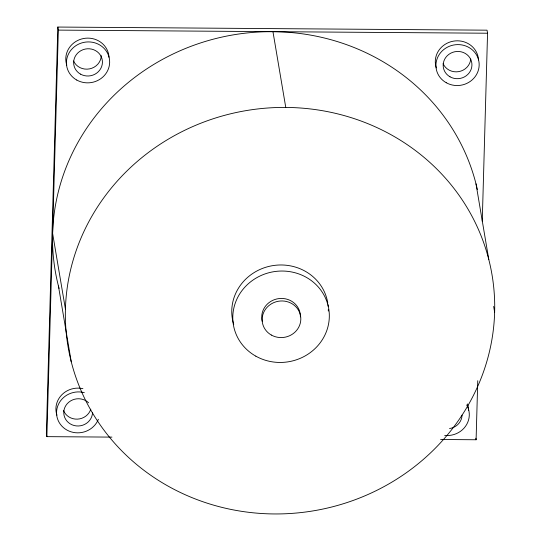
<?xml version="1.0" encoding="UTF-8"?>
<svg xmlns="http://www.w3.org/2000/svg" width="541" height="541" viewBox="0 0 541 541"><rect width="100%" height="100%" fill="white"/><g stroke="black" fill="none" stroke-linecap="round" stroke-linejoin="round"><path stroke-width="0.81" d="M482.254 221.31L487.556 33.224L487.042 30.174L57.826 27.05L46.364 433.584L46.878 436.641L111.94 437.114M46.878 436.641L58.347 30.107L57.826 27.05M440.604 439.502L476.094 439.759L477.757 380.722M58.347 30.107L487.556 33.224M475.999 183.832L488.807 259.579M493.656 306.416L494.636 312.245A215.014 202.929 -9.6 0 1 167.764 485.94A215.014 202.929 -9.6 0 1 177.691 133.87A215.014 202.929 -9.6 0 1 494.636 312.245M475.837 438.23L476.094 439.759M272.955 31.669L285.763 107.416M52.612 233.374L65.427 309.121M58.442 286.033L71.25 361.787M328.002 304.664A48.345 45.633 -9.6 0 1 328.157 306.26M328.306 309.452A48.345 45.633 -9.6 0 1 328.286 311.034M233.732 324.458A48.345 45.633 -9.6 0 1 269.607 266.246A48.345 45.633 -9.6 0 1 327.778 303.082M59.07 288.461A215.014 202.929 -9.6 0 1 218.936 37.775A215.014 202.929 -9.6 0 1 477.351 189.533M66.807 65.204A21.654 20.436 -9.6 0 1 83.557 38.519A21.654 20.436 -9.6 0 1 108.998 57.231M436.317 67.896A21.654 20.436 -9.6 0 1 453.067 41.211A21.654 20.436 -9.6 0 1 478.508 59.916M262.25 321.347A19.368 18.279 -9.6 0 1 279.048 298.571A19.368 18.279 -9.6 0 1 300.39 316.884M92.552 412.472A14.411 13.599 -9.6 0 1 74.076 425.503A14.411 13.599 -9.6 0 1 65.901 405.466A14.411 13.599 -9.6 0 1 88.609 402.808M467.37 403.938A21.654 20.436 -9.6 0 1 468.662 410.666M56.933 415.19A21.654 20.436 -9.6 0 1 61.796 394.822A21.654 20.436 -9.6 0 1 82.908 388.661M466.687 404.959A21.654 20.436 -9.6 0 1 465.449 426.403A21.654 20.436 -9.6 0 1 444.688 435.383M90.807 409.152A14.411 13.599 -9.6 0 1 77.377 419.14A14.411 13.599 -9.6 0 1 63.446 410.308M101.268 55.649A14.411 13.599 -9.6 0 1 89.495 68.89A14.411 13.599 -9.6 0 1 73.583 60.991M98.381 419.275A21.654 20.436 -9.6 0 1 70.993 431.806A21.654 20.436 -9.6 0 1 57.596 406.433A21.654 20.436 -9.6 0 1 84.322 392.638M470.738 59.043A14.411 13.599 -9.6 0 1 458.64 71.642A14.411 13.599 -9.6 0 1 443.099 63.676M462.061 415.163A14.411 13.599 -9.6 0 1 449.551 428.533M255.812 356.154A48.345 45.633 -9.6 0 0 329.313 317.094A48.345 45.633 -9.6 0 0 258.043 276.985A48.345 45.633 -9.6 0 0 255.812 356.154M271.366 335.055A19.368 18.279 -9.6 0 0 300.816 319.406A19.368 18.279 -9.6 0 0 272.265 303.339A19.368 18.279 -9.6 0 0 271.366 335.055M80.514 74.131A14.411 13.599 -9.6 0 0 102.425 62.486A14.411 13.599 -9.6 0 0 81.177 50.529A14.411 13.599 -9.6 0 0 80.514 74.131M450.024 76.815A14.411 13.599 -9.6 0 0 471.935 65.177A14.411 13.599 -9.6 0 0 450.694 53.221A14.411 13.599 -9.6 0 0 450.024 76.815M76.734 80.034A21.654 20.436 -9.6 0 0 109.654 62.54A21.654 20.436 -9.6 0 0 77.735 44.578A21.654 20.436 -9.6 0 0 76.734 80.034M446.244 82.726A21.654 20.436 -9.6 0 0 479.164 65.231A21.654 20.436 -9.6 0 0 447.245 47.263A21.654 20.436 -9.6 0 0 446.244 82.726"/></g></svg>
